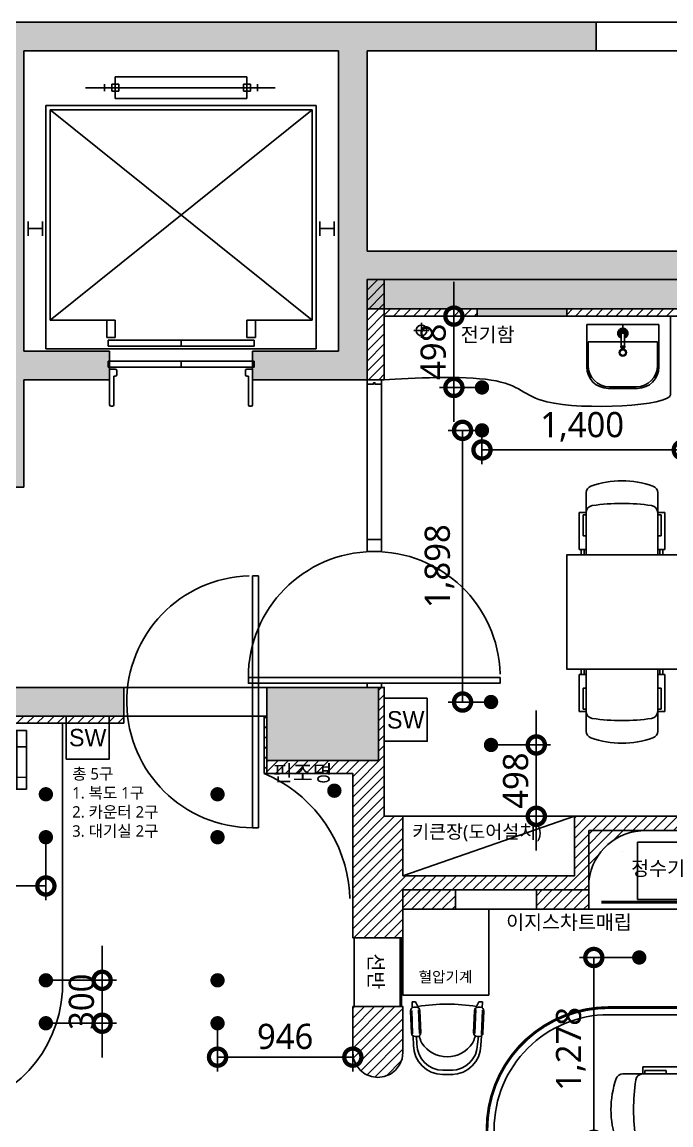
# Model space of a CAD drawing. Header units: metres. Extents: x 11578468 to 47831421, y -58341524 to -14256839.
# Drawn here: x 23754492 to 23759028, y -29037157 to -29029451 of the extents above; entities that cross this region are included whole.
import ezdxf
from ezdxf.enums import TextEntityAlignment as Align

# ---------------------------------------------------------------- set-up
doc = ezdxf.new("R2010")
doc.units = ezdxf.units.M
doc.header["$LTSCALE"] = 50
doc.header["$MEASUREMENT"] = 0
doc.linetypes.add('__DASH', pattern=[0.35, 0.25, -0.1])
doc.linetypes.add('DH-HID2', pattern=[1.2, 0.8, -0.4])
doc.layers.get('0').update_dxf_attribs({"linetype": 'CONTINUOUS'})
doc.layers.get('DEFPOINTS').update_dxf_attribs({"linetype": 'CONTINUOUS'})
doc.layers.add('002_전_다운라이트', color=40, linetype='CONTINUOUS', lineweight=9)
for name, color, linetype in [('03-TEXT', 3, 'CONTINUOUS'), ('AXIS', 3, 'CONTINUOUS'), ('CO-DOOR', 8, 'CONTINUOUS'), ('FU-FURM', 251, 'DH-HID2'), ('PUB_HATCH', 8, 'CONTINUOUS'), ('S-DIM', 7, 'CONTINUOUS'), ('wall', 3, 'CONTINUOUS'), ('신설_SW', 10, 'CONTINUOUS')]:
    doc.layers.add(name, color=color, linetype=linetype)
doc.styles.add('DAWIN', font='NanumSquareR.ttf')
doc.styles.add('맑은 고딕', font='malgun.ttf')
doc.styles.add('맑은고딕', font='malgun.ttf')
doc.styles.add('울릉도L', font='Expo M.ttf')
doc.dimstyles.new('80', dxfattribs={"dimscale": 80, "dimtxt": 2.2, "dimasz": 3, "dimexe": 1.25, "dimexo": 0.625, "dimtad": 1, "dimdec": 0, "dimzin": 0, "dimdsep": 46, "dimlunit": 6, "dimtxsty": 'DAWIN', "dimblk1": 'DOTSMALL', "dimblk2": 'DOTSMALL', "dimsah": 1, "dimcen": 0.001, "dimclrd": 1, "dimclre": 1, "dimclrt": 3, "dimadec": 0, "dimazin": 0, "dimtfac": 1, "dimtdec": 0, "dimtix": 1, "dimtmove": 2, "dimatfit": 3, "dimldrblk": 'DOTSMALL', "dimfxl": 1.25, "dimtolj": 1, "dimtzin": 0, "dimarcsym": 0})
pattern_1 = [(45, (35200, -25360), (-35.35533906, 35.35533906), [])]

# ---------------------------------------------------------------- blocks, each defined once
blk = doc.blocks.new('vmflsxs')
at = {"layer": 'FU-FURM', "color": 8, "ltscale": 30}
for p, q in [((11475954.3, -14272260), (11475954.4, -14271850)), ((11475954.4, -14271850), (11476309.7, -14271850.1)), ((11476241.3, -14272260.1), (11476241.4, -14271850.1)), ((11476309.6, -14272260.1), (11476309.7, -14271850.1)), ((11475954.4, -14271964.8), (11476309.7, -14271964.9)), ((11476027.7, -14271989.3), (11476027.6, -14272153.3)), ((11476027.7, -14271989.3), (11476191.7, -14271989.3)), ((11476191.7, -14271989.3), (11476191.6, -14272153.3)), ((11476027.6, -14272153.3), (11476191.6, -14272153.3)), ((11475954.3, -14272178), (11476309.7, -14272178.1)), ((11475954.3, -14272260), (11476309.6, -14272260.1))]:
    blk.add_line(p, q, dxfattribs=at)
blk.add_lwpolyline([(11475954.3, -14272178), (11475840.8, -14272178), (11475840.8, -14271931.1), (11475954.3, -14271931.1)], close=True, dxfattribs=at)
for points in [[(11476221.9, -14272050.5), (11476221.9, -14271990.4), (11476208.3, -14271990.4), (11476208.3, -14272050.5), (11476221.9, -14272050.5)], [(11476223.7, -14272152.5), (11476223.7, -14272092.3), (11476210, -14272092.3), (11476210, -14272152.5), (11476223.7, -14272152.5)]]:
    blk.add_lwpolyline(points, dxfattribs=at)
blk = doc.blocks.new('ㅇㅎㅀㄹ')
at = {"layer": 'PUB_HATCH'}
for p, q in [((11499521.2, -14252886.4), (11499521.2, -14252453.8)), ((11500021.2, -14252886.4), (11500021.2, -14252453.8)), ((11499521.2, -14252592), (11499471.2, -14252592)), ((11499471.2, -14252850.2), (11499471.2, -14252592)), ((11499521.2, -14252886.4), (11499521.2, -14252592)), ((11500021.2, -14252592), (11500071.2, -14252592)), ((11500021.2, -14252592), (11500071.2, -14252592)), ((11500071.2, -14252850.2), (11500071.2, -14252592)), ((11499521.2, -14252606.2), (11499496.7, -14252606.2)), ((11499496.7, -14252606.2), (11499496.7, -14252754.6)), ((11500021.2, -14252606.2), (11500043.3, -14252606.2)), ((11500021.2, -14252606.2), (11500043.3, -14252606.2)), ((11500043.3, -14252606.2), (11500043.3, -14252754.6)), ((11499496.7, -14252754.6), (11499521.2, -14252754.6)), ((11500043.3, -14252754.6), (11500021.2, -14252754.6)), ((11499471.2, -14252850.2), (11499521.2, -14252850.2)), ((11499486.2, -14252850.2), (11499486.2, -14252886.4)), ((11500056.2, -14252886.4), (11499486.2, -14252886.4)), ((11499506.2, -14252850.2), (11499506.2, -14252886.4)), ((11500071.2, -14252850.2), (11500021.2, -14252850.2)), ((11500036.2, -14252850.2), (11500036.2, -14252886.4)), ((11500056.2, -14252850.2), (11500056.2, -14252886.4))]:
    blk.add_line(p, q, dxfattribs=at)
for centre, radius, start, end in [((11499571.2, -14252453.8), 50, 109.47122, 180), ((11499771.2, -14253019.5), 650, 70.52878, 109.47122), ((11499971.2, -14252453.8), 50, 0, 70.52878), ((11499571.2, -14252592), 50, 98.29868, 180), ((11499771.2, -14253963.2), 1435.7, 81.70132, 98.29868), ((11499971.2, -14252592), 50, 0, 81.70132)]:
    blk.add_arc(centre, radius, start, end, dxfattribs=at)
blk = doc.blocks.new('슬하_전기')
at = {"layer": 'CO-DOOR'}
h = blk.add_hatch(color=256, dxfattribs=at)
h.dxf.hatch_style = 1
h.paths.add_polyline_path([(11573349.8, -14326146.7), (11557549.8, -14326146.7), (11557549.8, -14341751.7), (11557749.8, -14341751.7), (11557749.8, -14341136.7), (11557909.8, -14341136.7), (11557909.8, -14340351.7), (11557749.8, -14340351.7), (11557749.8, -14330996.7), (11560649.8, -14330996.7), (11560649.8, -14330796.7), (11557749.8, -14330796.7), (11557749.8, -14326346.7), (11560449.8, -14326346.7), (11560449.8, -14329796.7), (11560649.8, -14329796.7), (11560649.8, -14326346.7), (11565749.8, -14326346.7), (11565749.8, -14329396.7), (11565949.8, -14329396.7), (11565949.8, -14326346.7), (11569149.8, -14326346.7), (11569149.8, -14329396.7), (11569349.8, -14329396.7), (11569349.8, -14328646.7), (11569949.8, -14328646.7), (11569949.8, -14328557.2), (11569939.8, -14328557.2), (11569939.8, -14328517.2), (11569949.8, -14328446.7), (11569349.8, -14328446.7), (11569349.8, -14326346.7), (11571549.8, -14326346.7), (11571549.8, -14328446.7), (11570949.8, -14328446.7), (11570949.8, -14328517.2), (11570959.8, -14328517.2), (11570959.8, -14328571.7), (11570949.8, -14328571.7), (11570949.8, -14328646.7), (11571749.8, -14328646.7), (11571749.8, -14328151.7), (11574897.8, -14328151.7), (11574897.8, -14327746.7), (11571749.8, -14327746.7), (11571749.8, -14326346.7), (11573349.8, -14326346.7)])
h.paths.add_polyline_path([(11565549.8, -14330996.7), (11570049.8, -14330996.7), (11570049.8, -14330796.7), (11564799.8, -14330796.7), (11564799.8, -14330821.7), (11564799.8, -14330971.7), (11564799.8, -14330996.7), (11564799.8, -14331246.7), (11565549.8, -14331246.7)], flags=17)
h.paths.add_polyline_path([(11571829.8, -14330796.7), (11571549.8, -14330796.7), (11571049.8, -14330796.7), (11571049.8, -14330996.7), (11571049.8, -14331306.7), (11571829.8, -14331306.7)], flags=17)
h.paths.add_polyline_path([(11578227.8, -14326146.7), (11577349.8, -14326146.7), (11577349.8, -14326346.7), (11577349.8, -14326946.7), (11578027.8, -14326946.7), (11578027.8, -14327746.7), (11577547.8, -14327746.7), (11577547.8, -14328046.7), (11578027.8, -14328046.7), (11578027.8, -14328046.7), (11578227.8, -14328046.7)])
h.paths.add_polyline_path([(11578227.8, -14328896.7), (11578077.8, -14328896.7), (11578027.8, -14328896.7), (11578027.8, -14329646.7), (11578227.8, -14329646.7)])
h.paths.add_polyline_path([(11578227.8, -14330196.7), (11578077.8, -14330196.7), (11578027.8, -14330196.7), (11578027.8, -14330355.7), (11577465.8, -14330355.7), (11577465.8, -14331196.7), (11578027.8, -14331196.7), (11578027.8, -14331296.7), (11578227.8, -14331296.7)])
h.paths.add_polyline_path([(11578227.8, -14332526.7), (11578077.8, -14332526.7), (11578027.8, -14332526.7), (11578027.8, -14333091.7), (11578227.8, -14333091.7)])
h.paths.add_polyline_path([(11577949.8, -14337701.7), (11577349.8, -14337701.7), (11577349.8, -14338401.7), (11577949.8, -14338401.7)])
h.paths.add_polyline_path([(11572906.8, -14340321.7), (11572426.8, -14340321.7), (11572426.8, -14341101.7), (11572906.8, -14341101.7)], flags=17)
h.paths.add_polyline_path([(11565399.8, -14340036.7), (11564914.8, -14340036.7), (11564914.8, -14340811.7), (11565399.8, -14340811.7)], flags=17)
h = blk.add_hatch(dxfattribs=at)
h.set_pattern_fill('_USER', color=256, scale=50, angle=45, pattern_type=0)
h.set_pattern_definition(pattern_1)
h.paths.add_polyline_path([(11572519.8, -14328151.7), (11571869.8, -14328151.7), (11571869.8, -14328201.7), (11572519.8, -14328201.7)])
h.paths.add_polyline_path([(11574897.8, -14328151.7), (11573144.8, -14328151.7), (11573144.8, -14328201.7), (11574917.8, -14328201.7), (11574917.8, -14328196.7), (11574897.8, -14328196.7)])
edge = h.paths.add_edge_path()
edge.add_ellipse((11574921.8, -14328068.1), major_axis=(0, 50), ratio=0.5, start_angle=9.2069, end_angle=73.7398)
edge.add_line((11574897.8, -14328054.1), (11574897.8, -14328196.7))
edge.add_line((11574897.8, -14328196.7), (11574917.8, -14328196.7))
edge.add_line((11574917.8, -14328196.7), (11574917.8, -14328018.7))
edge = h.paths.add_edge_path()
edge.add_line((11574917.8, -14327946.7), (11574897.8, -14327946.7))
edge.add_line((11574897.8, -14327946.7), (11574897.8, -14328054.1))
edge.add_ellipse((11574921.8, -14328068.1), major_axis=(0, 50), ratio=0.5, start_angle=9.2069, end_angle=73.7398, ccw=False)
edge.add_line((11574917.8, -14328018.7), (11574917.8, -14327946.7))
h.paths.add_polyline_path([(11574917.8, -14327886.7), (11574897.8, -14327886.7), (11574897.8, -14327946.7), (11574917.8, -14327946.7)])
h = blk.add_hatch(dxfattribs=at)
h.set_pattern_fill('_USER', color=256, scale=50, angle=45, pattern_type=0)
h.set_pattern_definition([(45, (40153.784, -79862.207), (-35.35533906, 35.35533906), [])])
h.paths.add_polyline_path([(11571749.8, -14327946.7), (11571869.8, -14327946.7), (11571869.8, -14328646.7), (11571749.8, -14328646.7)])
h = blk.add_hatch(color=256, dxfattribs=at)
h.dxf.hatch_style = 1
h.paths.add_polyline_path([(11572519.8, -14328201.7), (11573144.8, -14328201.7), (11573144.8, -14328151.7), (11572519.8, -14328151.7)])
h = blk.add_hatch(dxfattribs=at)
h.set_pattern_fill('_USER', color=256, scale=50, angle=45, pattern_type=0)
h.set_pattern_definition([(45, (54848.515, -59064.2), (-35.35533906, 35.35533906), [])])
edge = h.paths.add_edge_path()
edge.add_line((11571649.8, -14332546.7), (11571999.8, -14332546.7))
edge.add_line((11571999.8, -14332546.7), (11571999.8, -14332211.7))
edge.add_line((11571999.8, -14332211.7), (11573299.8, -14332211.7))
edge.add_line((11573299.8, -14332211.7), (11573299.8, -14332146.7))
edge.add_arc((11573692.9, -14332192.3), 395.7, 88.99838, 173.37348, ccw=False)
edge.add_line((11573699.8, -14331796.7), (11576165.8, -14331796.7))
edge.add_arc((11576165.8, -14332146.7), 350, 0, 90, ccw=False)
edge.add_line((11576515.8, -14332146.7), (11576515.8, -14332346.7))
edge.add_line((11576515.8, -14332346.7), (11577727.8, -14332346.7))
edge.add_line((11577727.8, -14332346.7), (11577727.8, -14332146.7))
edge.add_line((11577727.8, -14332146.7), (11578027.8, -14332146.7))
edge.add_line((11578027.8, -14332146.7), (11578027.8, -14331196.7))
edge.add_line((11578027.8, -14331196.7), (11577465.8, -14331196.7))
edge.add_line((11577465.8, -14331196.7), (11577465.8, -14330355.7))
edge.add_line((11577465.8, -14330355.7), (11578027.8, -14330355.7))
edge.add_line((11578027.8, -14330355.7), (11578027.8, -14328896.7))
edge.add_line((11578027.8, -14328896.7), (11577415.8, -14328896.7))
edge.add_line((11577415.8, -14328896.7), (11577415.8, -14332246.7))
edge.add_line((11577415.8, -14332246.7), (11576615.8, -14332246.7))
edge.add_line((11576615.8, -14332246.7), (11576615.8, -14331696.7))
edge.add_line((11576615.8, -14331696.7), (11573199.8, -14331696.7))
edge.add_line((11573199.8, -14331696.7), (11573199.8, -14332111.7))
edge.add_line((11573199.8, -14332111.7), (11571999.8, -14332111.7))
edge.add_line((11571999.8, -14332111.7), (11571999.8, -14331696.7))
edge.add_line((11571999.8, -14331696.7), (11571869.8, -14331696.7))
edge.add_line((11571869.8, -14331696.7), (11571869.8, -14330796.7))
edge.add_line((11571869.8, -14330796.7), (11571829.8, -14330796.7))
edge.add_line((11571829.8, -14330796.7), (11571829.8, -14331306.7))
edge.add_line((11571829.8, -14331306.7), (11571049.8, -14331306.7))
edge.add_line((11571049.8, -14331306.7), (11571049.8, -14331396.7))
edge.add_line((11571049.8, -14331396.7), (11571649.8, -14331396.7))
edge.add_line((11571649.8, -14331396.7), (11571649.8, -14332546.7))
h = blk.add_hatch(dxfattribs=at)
h.set_pattern_fill('_USER', color=256, scale=50, angle=45, pattern_type=0)
h.set_pattern_definition(pattern_1)
h.paths.add_polyline_path([(11568199.8, -14330996.7), (11565549.8, -14330996.7), (11565549.8, -14331246.7), (11564903.8, -14331246.7), (11564903.8, -14333706.7), (11566716.8, -14333706.7), (11566716.8, -14333601.7), (11565008.8, -14333601.7), (11565008.8, -14331266.7), (11565569.8, -14331266.7), (11565569.8, -14331046.7), (11567716.8, -14331046.7), (11567716.8, -14331376.7), (11567732.3, -14331376.7, -1), (11567807.3, -14331376.7), (11567821.8, -14331376.7), (11567821.8, -14331046.7), (11568199.8, -14331046.7)])
h.paths.add_polyline_path([(11570049.8, -14330996.7), (11568824.8, -14330996.7), (11568824.8, -14331046.7), (11570049.8, -14331046.7)])
h.paths.add_polyline_path([(11571049.8, -14330996.7), (11571029.8, -14330996.7), (11571029.8, -14331396.7), (11571049.8, -14331396.7), (11571049.8, -14331306.7)])
h = blk.add_hatch(dxfattribs=at)
h.set_pattern_fill('_USER', color=256, scale=50, angle=45, pattern_type=0)
h.set_pattern_definition([(45, (74848.515, -59064.2), (-35.35533906, 35.35533906), [])])
h.paths.add_polyline_path([(11571649.8, -14333026.7), (11571999.8, -14333026.7), (11571999.8, -14333346.7), (11571993.9, -14333391.9), (11571976.4, -14333434.2), (11571948.6, -14333470.4), (11571912.3, -14333498.2), (11571870.1, -14333515.7), (11571824.8, -14333521.7), (11571779.6, -14333515.7), (11571737.3, -14333498.2), (11571701.1, -14333470.4), (11571673.3, -14333434.2), (11571655.8, -14333391.9), (11571649.8, -14333346.7)])
for p, q in [((11557549.8, -14326146.7), (11573349.8, -14326146.7)), ((11573349.8, -14326346.7), (11573349.8, -14326146.7)), ((11569349.8, -14326346.7), (11571549.8, -14326346.7)), ((11569349.8, -14328446.7), (11569349.8, -14326346.7)), ((11571549.8, -14328446.7), (11571549.8, -14326346.7)), ((11571749.8, -14326346.7), (11573349.8, -14326346.7)), ((11571749.8, -14327746.7), (11571749.8, -14326346.7)), ((11570909.8, -14326530.5), (11569989.8, -14326530.5)), ((11569989.8, -14326680.5), (11569989.8, -14326530.5)), ((11570909.8, -14326680.5), (11570909.8, -14326530.5)), ((11571107.8, -14326605.5), (11569781.6, -14326605.5)), ((11569914.8, -14326630.5), (11569914.8, -14326580.5)), ((11570014.8, -14326580.5), (11569964.8, -14326580.5)), ((11569964.8, -14326630.5), (11569964.8, -14326580.5)), ((11570014.8, -14326630.5), (11569964.8, -14326630.5)), ((11570014.8, -14326630.5), (11570014.8, -14326580.5)), ((11570934.8, -14326580.5), (11570884.8, -14326580.5)), ((11570884.8, -14326630.5), (11570884.8, -14326580.5)), ((11570934.8, -14326630.5), (11570884.8, -14326630.5)), ((11570934.8, -14326630.5), (11570934.8, -14326580.5)), ((11570984.8, -14326630.5), (11570984.8, -14326580.5)), ((11569504.8, -14328430.5), (11569504.8, -14326730.5)), ((11571394.8, -14326730.5), (11569504.8, -14326730.5)), ((11570909.8, -14326680.5), (11569989.8, -14326680.5)), ((11571394.8, -14328430.5), (11571394.8, -14326730.5)), ((11569534.8, -14328230.5), (11571364.8, -14326760.5)), ((11571364.8, -14328230.5), (11569534.8, -14326760.5)), ((11569534.8, -14328230.5), (11569534.8, -14326760.5)), ((11571364.8, -14326760.5), (11569534.8, -14326760.5)), ((11571364.8, -14328230.5), (11571364.8, -14326760.5)), ((11569379.8, -14327639.5), (11569379.8, -14327539.5)), ((11569479.8, -14327639.5), (11569479.8, -14327539.5)), ((11571419.8, -14327639.5), (11571419.8, -14327539.5)), ((11571519.8, -14327639.5), (11571519.8, -14327539.5)), ((11569479.8, -14327589.5), (11569379.8, -14327589.5)), ((11571419.8, -14327589.5), (11571519.8, -14327589.5)), ((11571749.8, -14327746.7), (11574897.8, -14327746.7)), ((11571749.8, -14328646.7), (11571749.8, -14328151.7)), ((11571749.8, -14328151.7), (11574897.8, -14328151.7)), ((11569989.8, -14328230.5), (11569534.8, -14328230.5)), ((11569929.8, -14328350.5), (11569929.8, -14328230.5)), ((11569989.8, -14328350.5), (11569989.8, -14328230.5)), ((11571364.8, -14328230.5), (11570909.8, -14328230.5)), ((11570909.8, -14328350.5), (11570909.8, -14328230.5)), ((11570969.8, -14328350.5), (11570969.8, -14328230.5)), ((11571869.8, -14328201.7), (11574917.8, -14328201.7)), ((11572129.8, -14328354.2), (11572129.8, -14328249.2)), ((11573284.7, -14328556.2), (11573284.7, -14328261.2)), ((11573284.7, -14328261.2), (11573789.7, -14328261.2)), ((11573537.2, -14328261.2), (11573537.2, -14328326.2)), ((11573789.7, -14328261.2), (11573789.7, -14328556.2)), ((11569989.8, -14328350.5), (11569929.8, -14328350.5)), ((11570969.8, -14328350.5), (11570909.8, -14328350.5)), ((11572182.3, -14328301.7), (11572077.3, -14328301.7)), ((11573524.7, -14328321.2), (11573524.7, -14328411.7)), ((11573549.7, -14328321.2), (11573549.7, -14328411.7)), ((11570959.8, -14328370.5), (11569939.8, -14328370.5)), ((11569939.8, -14328410.5), (11569939.8, -14328370.5)), ((11570959.8, -14328410.5), (11569939.8, -14328410.5)), ((11570449.8, -14328410.5), (11570449.8, -14328370.5)), ((11570959.8, -14328410.5), (11570959.8, -14328370.5)), ((11573294.7, -14328546.2), (11573294.7, -14328381.2)), ((11573294.7, -14328381.2), (11573779.7, -14328381.2)), ((11573522.7, -14328416.7), (11573522.7, -14328421.7)), ((11573551.7, -14328416.7), (11573522.7, -14328416.7)), ((11573551.7, -14328421.7), (11573522.7, -14328421.7)), ((11573523.7, -14328411.7), (11573523.7, -14328416.7)), ((11573550.7, -14328411.7), (11573523.7, -14328411.7)), ((11573550.7, -14328411.7), (11573550.7, -14328416.7)), ((11573551.7, -14328416.7), (11573551.7, -14328421.7)), ((11573779.7, -14328381.2), (11573779.7, -14328546.2)), ((11569349.8, -14328446.7), (11569949.8, -14328446.7)), ((11571394.8, -14328430.5), (11569504.8, -14328430.5)), ((11569949.8, -14328646.7), (11569949.8, -14328446.7)), ((11570949.8, -14328446.7), (11571549.8, -14328446.7)), ((11570949.8, -14328646.7), (11570949.8, -14328446.7)), ((11570959.8, -14328517.2), (11569939.8, -14328517.2)), ((11569939.8, -14328557.2), (11569939.8, -14328517.2)), ((11570959.8, -14328557.2), (11569939.8, -14328557.2)), ((11569989.8, -14328571.7), (11569949.8, -14328571.7)), ((11569949.8, -14328821.7), (11569949.8, -14328571.7)), ((11569999.8, -14328611.7), (11569999.8, -14328581.7)), ((11570449.8, -14328557.2), (11570449.8, -14328517.2)), ((11570899.8, -14328611.7), (11570899.8, -14328581.7)), ((11570949.8, -14328571.7), (11570909.8, -14328571.7)), ((11570949.8, -14328821.7), (11570949.8, -14328571.7)), ((11570959.8, -14328557.2), (11570959.8, -14328517.2)), ((11569349.8, -14329396.7), (11569349.8, -14328646.7)), ((11569349.8, -14328646.7), (11569949.8, -14328646.7)), ((11569989.8, -14328621.7), (11569979.8, -14328621.7)), ((11569979.8, -14328821.7), (11569979.8, -14328621.7)), ((11570919.8, -14328621.7), (11570909.8, -14328621.7)), ((11570919.8, -14328821.7), (11570919.8, -14328621.7)), ((11570949.8, -14328646.7), (11571749.8, -14328646.7)), ((11571749.8, -14329761.7), (11571749.8, -14328676.7)), ((11571849.8, -14328676.7), (11571849.8, -14329761.7)), ((11573639.7, -14328706.2), (11573434.7, -14328706.2)), ((11573629.7, -14328696.2), (11573444.7, -14328696.2)), ((11569969.8, -14328831.7), (11569959.8, -14328831.7)), ((11570939.8, -14328831.7), (11570929.8, -14328831.7)), ((11569149.8, -14329396.7), (11569349.8, -14329396.7)), ((11573281.2, -14329869.2), (11573281.2, -14329436.5)), ((11573781.2, -14329869.2), (11573781.2, -14329436.5)), ((11573231.2, -14329833), (11573231.2, -14329574.8)), ((11573281.2, -14329574.8), (11573231.2, -14329574.8)), ((11573281.2, -14329574.8), (11573231.2, -14329574.8)), ((11573781.2, -14329869.2), (11573781.2, -14329574.8)), ((11573781.2, -14329574.8), (11573831.2, -14329574.8)), ((11573831.2, -14329833), (11573831.2, -14329574.8)), ((11573281.2, -14329589), (11573259, -14329589)), ((11573259, -14329589), (11573259, -14329737.4)), ((11573281.2, -14329589), (11573259, -14329589)), ((11573781.2, -14329589), (11573805.6, -14329589)), ((11573805.6, -14329589), (11573805.6, -14329737.4)), ((11573259, -14329737.4), (11573281.2, -14329737.4)), ((11573805.6, -14329737.4), (11573781.2, -14329737.4)), ((11571849.8, -14329761.7), (11571749.8, -14329761.7)), ((11573231.2, -14329833), (11573281.2, -14329833)), ((11573246.2, -14329833), (11573246.2, -14329869.2)), ((11573266.2, -14329833), (11573266.2, -14329869.2)), ((11573831.2, -14329833), (11573781.2, -14329833)), ((11573796.2, -14329833), (11573796.2, -14329869.2)), ((11573816.2, -14329833), (11573816.2, -14329869.2)), ((11573231.2, -14330705.3), (11573231.2, -14330963.5)), ((11573231.2, -14330705.3), (11573281.2, -14330705.3)), ((11573246.2, -14330705.3), (11573246.2, -14330669.2)), ((11573266.2, -14330705.3), (11573266.2, -14330669.2)), ((11573281.2, -14330669.2), (11573281.2, -14331101.8)), ((11573781.2, -14330669.2), (11573781.2, -14330963.5)), ((11573781.2, -14330669.2), (11573781.2, -14331101.8)), ((11573831.2, -14330705.3), (11573781.2, -14330705.3)), ((11573796.2, -14330705.3), (11573796.2, -14330669.2)), ((11573816.2, -14330705.3), (11573816.2, -14330669.2)), ((11573831.2, -14330705.3), (11573831.2, -14330963.5)), ((11564799.8, -14330796.7), (11570049.8, -14330796.7)), ((11570049.8, -14330796.7), (11570049.8, -14330996.7)), ((11571049.8, -14330796.7), (11571829.8, -14330796.7)), ((11571829.8, -14331306.7), (11571829.8, -14330796.7)), ((11573259, -14330800.9), (11573281.2, -14330800.9)), ((11573259, -14330949.3), (11573259, -14330800.9)), ((11573805.6, -14330800.9), (11573781.2, -14330800.9)), ((11573805.6, -14330949.3), (11573805.6, -14330800.9)), ((11573281.2, -14330963.5), (11573231.2, -14330963.5)), ((11573281.2, -14330963.5), (11573231.2, -14330963.5)), ((11573281.2, -14330949.3), (11573259, -14330949.3)), ((11573281.2, -14330949.3), (11573259, -14330949.3)), ((11573781.2, -14330949.3), (11573805.6, -14330949.3)), ((11573781.2, -14330963.5), (11573831.2, -14330963.5)), ((11565549.8, -14330996.7), (11570049.8, -14330996.7)), ((11567821.8, -14331046.7), (11570049.8, -14331046.7)), ((11569621.8, -14331046.5), (11568821.8, -14331046.5)), ((11569621.8, -14332839.5), (11569621.8, -14331046.5)), ((11570049.8, -14330996.2), (11570049.8, -14331046.7)), ((11571029.8, -14330996.7), (11571029.8, -14331396.7)), ((11571029.8, -14331396.7), (11571049.8, -14331396.7)), ((11571029.8, -14331396.7), (11571087, -14331423.1)), ((11571087, -14331423.1), (11571142.3, -14331453)), ((11571142.3, -14331453), (11571195.5, -14331486.5)), ((11571195.5, -14331486.5), (11571246.6, -14331523.3)), ((11571246.6, -14331523.3), (11571295.2, -14331563.3)), ((11571295.2, -14331563.3), (11571341.1, -14331606.2)), ((11571341.1, -14331606.2), (11571384.2, -14331652.1)), ((11571384.2, -14331652.1), (11571424.3, -14331700.5)), ((11571424.3, -14331700.5), (11571461.2, -14331751.5)), ((11573199.8, -14331696.7), (11571999.8, -14331696.7)), ((11571999.8, -14331696.7), (11571999.8, -14332111.7)), ((11571999.8, -14332111.7), (11573199.8, -14331696.7)), ((11573199.8, -14332111.7), (11573199.8, -14331696.7)), ((11571461.2, -14331751.5), (11571494.8, -14331804.7)), ((11571494.8, -14331804.7), (11571524.9, -14331859.9)), ((11571524.9, -14331859.9), (11571551.5, -14331916.9)), ((11573939.8, -14331877.4), (11573639.8, -14331877.4)), ((11573639.8, -14331877.4), (11573639.8, -14332277.4)), ((11571551.5, -14331916.9), (11571574.3, -14331975.5)), ((11571574.3, -14331975.5), (11571593.4, -14332035.5)), ((11571593.4, -14332035.5), (11571608.6, -14332096.5)), ((11571608.6, -14332096.5), (11571619.9, -14332158.4)), ((11571999.8, -14332111.7), (11573199.8, -14332111.7)), ((11571619.9, -14332158.4), (11571627.2, -14332220.9)), ((11573299.8, -14332146.7), (11573299.8, -14332346.7)), ((11571627.2, -14332220.9), (11571629.8, -14332270.5)), ((11571999.8, -14332266.3), (11572054.5, -14332211.7)), ((11571999.8, -14332337), (11572125.2, -14332211.7)), ((11572060.9, -14332346.7), (11572195.9, -14332211.7)), ((11572131.6, -14332346.7), (11572266.6, -14332211.7)), ((11572202.3, -14332346.7), (11572337.3, -14332211.7)), ((11572273, -14332346.7), (11572366.8, -14332252.8)), ((11572366.8, -14332211.7), (11572366.8, -14332346.7)), ((11572366.8, -14332346.7), (11572366.8, -14332211.7)), ((11572366.8, -14332211.7), (11572932.8, -14332211.7)), ((11572932.8, -14332252.5), (11572973.7, -14332211.7)), ((11572932.8, -14332323.2), (11573044.4, -14332211.7)), ((11572932.8, -14332211.7), (11572932.8, -14332346.7)), ((11572932.8, -14332211.7), (11572932.8, -14332346.7)), ((11572980.1, -14332346.7), (11573115.1, -14332211.7)), ((11573050.8, -14332346.7), (11573185.8, -14332211.7)), ((11573121.5, -14332346.7), (11573256.5, -14332211.7)), ((11573192.3, -14332346.7), (11573299.8, -14332239.1)), ((11573299.8, -14332211.7), (11573299.8, -14332346.7)), ((11573639.8, -14332277.4), (11573939.8, -14332277.4)), ((11572599.8, -14332346.7), (11571999.8, -14332346.7)), ((11571999.8, -14332346.7), (11571999.8, -14332946.7)), ((11572366.8, -14332346.7), (11571999.8, -14332346.7)), ((11572343.7, -14332346.7), (11572366.8, -14332323.5)), ((11572932.8, -14332346.7), (11572366.8, -14332346.7)), ((11572599.8, -14332946.7), (11572599.8, -14332346.7)), ((11573299.8, -14332346.7), (11572932.8, -14332346.7)), ((11573263, -14332346.7), (11573299.8, -14332309.8)), ((11573299.8, -14332346.7), (11576515.8, -14332346.7)), ((11571979.8, -14332546.7), (11571659.8, -14332546.7)), ((11571659.8, -14332546.7), (11571659.8, -14333026.7)), ((11571979.8, -14333026.7), (11571979.8, -14332546.7)), ((11571979.8, -14333026.7), (11571979.8, -14332546.7)), ((11571979.8, -14332546.7), (11571989.8, -14332546.7)), ((11571989.8, -14332546.7), (11571989.8, -14333026.7)), ((11571999.8, -14332946.7), (11572599.8, -14332946.7)), ((11571659.8, -14333026.7), (11571979.8, -14333026.7)), ((11571989.8, -14333026.7), (11571979.8, -14333026.7)), ((11572065.2, -14333034.9), (11572063.9, -14332992.7)), ((11572063.9, -14332992.7), (11572088.4, -14332992.7)), ((11572077.6, -14333031.1), (11572093.9, -14333030.5)), ((11572104.8, -14333025.4), (11572088.4, -14332992.7)), ((11572106.1, -14333033.3), (11572105.9, -14333025.4)), ((11572115.3, -14333214.8), (11572110.2, -14333050.2)), ((11572503.6, -14333215.1), (11572509.7, -14333046.4)), ((11572514.4, -14333025.4), (11572513.9, -14333032.9)), ((11572514.4, -14333025.4), (11572530.8, -14332992.7)), ((11572541.6, -14333031.1), (11572525.3, -14333030.5)), ((11572530.8, -14332992.7), (11572555.3, -14332992.7)), ((11572550, -14333220.6), (11572556.5, -14333050.9)), ((11572553.4, -14333034.6), (11572555.3, -14332992.7)), ((11572059.3, -14333212.1), (11572053.9, -14333056.5)), ((11572067.4, -14333215.8), (11572061.7, -14333054)), ((11572119.4, -14333054.2), (11572124.8, -14333209.8)), ((11572499.9, -14333054.2), (11572494.4, -14333209.8)), ((11572559.9, -14333212.1), (11572565.3, -14333056.5)), ((11572073.4, -14333298.3), (11572072.9, -14333233.2)), ((11572101.1, -14333235.2), (11572084.7, -14333235.8)), ((11572097.1, -14333289.9), (11572095.4, -14333235.4)), ((11572114.3, -14333233.3), (11572113.7, -14333230.2)), ((11572115, -14333236.6), (11572114.3, -14333233.3)), ((11572115.9, -14333240.1), (11572115, -14333236.6)), ((11572117.1, -14333244), (11572115.9, -14333240.1)), ((11572118.5, -14333248.2), (11572117.1, -14333244)), ((11572120.2, -14333252.9), (11572118.5, -14333248.2)), ((11572122, -14333257.9), (11572120.2, -14333252.9)), ((11572124, -14333263), (11572122, -14333257.9)), ((11572126.1, -14333268.1), (11572124, -14333263)), ((11572128.2, -14333273), (11572126.1, -14333268.1)), ((11572130.4, -14333277.6), (11572128.2, -14333273)), ((11572132.5, -14333281.7), (11572130.4, -14333277.6)), ((11572486.8, -14333281.7), (11572488.9, -14333277.6)), ((11572488.9, -14333277.6), (11572491, -14333273)), ((11572491, -14333273), (11572493.1, -14333268.1)), ((11572493.1, -14333268.1), (11572495.2, -14333263)), ((11572495.2, -14333263), (11572497.2, -14333257.9)), ((11572497.2, -14333257.9), (11572499.1, -14333252.9)), ((11572499.1, -14333252.9), (11572500.7, -14333248.2)), ((11572500.7, -14333248.2), (11572502.1, -14333244)), ((11572502.1, -14333244), (11572503.3, -14333240.1)), ((11572503.3, -14333240.1), (11572504.2, -14333236.6)), ((11572504.2, -14333236.6), (11572505.4, -14333231.3)), ((11572518.1, -14333235.2), (11572534.5, -14333235.8)), ((11572522.3, -14333289.9), (11572527.3, -14333235.5)), ((11572545.8, -14333298.3), (11572549.1, -14333231.5)), ((11572352.1, -14333500.5), (11572276.6, -14333500.5)), ((11572347.9, -14333471.8), (11572280, -14333471.8))]:
    blk.add_line(p, q, dxfattribs=at)
for points in [[(11573349.8, -14326346.7), (11577349.8, -14326346.7), (11577349.8, -14326146.7), (11573349.8, -14326146.7)], [(11572519.8, -14328201.7), (11573144.8, -14328201.7), (11573144.8, -14328151.7), (11572519.8, -14328151.7)], [(11571849.8, -14328676.7), (11571849.8, -14328646.7), (11571749.8, -14328646.7), (11571749.8, -14328676.7), (11571794.8, -14328676.7), (11571794.8, -14328666.7), (11571804.8, -14328666.7), (11571804.8, -14328676.7), (11571849.8, -14328676.7)], [(11571749.8, -14329761.7), (11571849.8, -14329761.7), (11571850, -14329846.7), (11571750, -14329846.7)], [(11576521.4, -14329869.2), (11573146.4, -14329869.2), (11573146.4, -14330669.2), (11576521.4, -14330669.2)], [(11570949.8, -14330016.7), (11570949.8, -14331776.7), (11570989.8, -14331776.7), (11570989.8, -14330016.7)], [(11570949.8, -14330016.7), (11570949.8, -14331776.7), (11570989.8, -14331776.7), (11570989.8, -14330016.7)], [(11572679.8, -14330726.7), (11570919.8, -14330726.7), (11570919.8, -14330766.7), (11572679.8, -14330766.7)], [(11572679.8, -14330726.7), (11570919.8, -14330726.7), (11570919.8, -14330766.7), (11572679.8, -14330766.7)], [(11570049.8, -14330996.7), (11571049.8, -14330996.7), (11571049.8, -14330796.7), (11570049.8, -14330796.7)], [(11571849.8, -14330796.7), (11571849.8, -14330766.7), (11571749.8, -14330766.7), (11571749.8, -14330796.7)]]:
    blk.add_lwpolyline(points, close=True, dxfattribs=at)
for points in [[(11571749.8, -14327946.7), (11571749.8, -14328196.7)], [(11574897.8, -14328196.7), (11577547.8, -14328196.7), (11577547.8, -14327946.7), (11571749.8, -14327946.7)], [(11571749.8, -14327946.7), (11571869.8, -14327946.7), (11571869.8, -14328646.7), (11571749.8, -14328646.7), (11571749.8, -14327946.7)], [(11571749.8, -14328151.7), (11574897.8, -14328151.7), (11574897.8, -14327946.7)], [(11576615.8, -14331696.7), (11573199.8, -14331696.7), (11573199.8, -14332111.7), (11571999.8, -14332111.7), (11571999.8, -14331696.7), (11571869.8, -14331696.7), (11571869.8, -14330796.7), (11571829.8, -14330796.7), (11571829.8, -14331306.7), (11571049.8, -14331306.7), (11571049.8, -14331396.7), (11571649.8, -14331396.7), (11571649.8, -14332546.7)], [(11571829.8, -14331306.7), (11571049.8, -14331306.7), (11571049.8, -14330796.7)], [(11573199.8, -14331696.7), (11573199.8, -14332111.7), (11571999.8, -14332111.7), (11571999.8, -14331696.7)], [(11573699.8, -14331796.7), (11573299.8, -14331796.7), (11573299.8, -14332146.7)], [(11571649.8, -14333026.7), (11571999.8, -14333026.7), (11571999.8, -14333346.7), (11571993.9, -14333391.9), (11571976.4, -14333434.2), (11571948.6, -14333470.4), (11571912.3, -14333498.2), (11571870.1, -14333515.7), (11571824.8, -14333521.7), (11571779.6, -14333515.7), (11571737.3, -14333498.2), (11571701.1, -14333470.4), (11571673.3, -14333434.2), (11571655.8, -14333391.9), (11571649.8, -14333346.7), (11571649.8, -14333026.7)]]:
    blk.add_lwpolyline(points, dxfattribs=at)
blk.add_lwpolyline([(11571649.8, -14332546.7), (11571999.8, -14332546.7), (11571999.8, -14332211.7), (11573299.8, -14332211.7), (11573299.8, -14332146.7, -0.385743), (11573699.8, -14331796.7), (11576165.8, -14331796.7, -0.414214)], format="xyb", dxfattribs=at)
for centre, radius in [((11572129.8, -14328301.7), 37.5), ((11573537.2, -14328456.2), 25), ((11573537.2, -14328456.2), 20)]:
    blk.add_circle(centre, radius, dxfattribs=at)
for centre, radius, start, end in [((11573537.2, -14328321.2), 35, 290.92486, 249.07519), ((11573537.2, -14328321.2), 30, 294.62434, 245.37571), ((11573537.2, -14328321.2), 25, 300.00002, 240.00002), ((11573537.2, -14328321.2), 18, 313.98299, 226.01706), ((11573537.2, -14328321.2), 12.5, 0.00002, 180.00002), ((11569989.8, -14328581.7), 10, 0, 90), ((11570909.8, -14328581.7), 10, 90, 180), ((11573434.7, -14328556.2), 150, 180, 270), ((11573444.7, -14328546.2), 150, 180, 270), ((11573629.7, -14328546.2), 150, 270, 0), ((11573639.7, -14328556.2), 150, 270, 0), ((11569989.8, -14328611.7), 10, 270, 0), ((11570909.8, -14328611.7), 10, 180, 270), ((11569959.8, -14328821.7), 10, 180, 270), ((11569969.8, -14328821.7), 10, 270, 0), ((11570929.8, -14328821.7), 10, 180, 270), ((11570939.8, -14328821.7), 10, 270, 0), ((11573531.2, -14330002.2), 650, 70.52878, 109.47122), ((11573331.2, -14329436.5), 50, 109.47122, 180), ((11573731.2, -14329436.5), 50, 0, 70.52878), ((11573331.2, -14329574.8), 50, 98.29868, 180), ((11573531.2, -14330946), 1435.7, 81.70132, 98.29868), ((11573731.2, -14329574.8), 50, 0, 81.70132), ((11571800, -14330726.8), 880.2, 1.57331, 179.9892), ((11571800, -14330726.8), 880.2, 1.57331, 179.9892), ((11570950, -14330896.5), 880.2, 91.57331, 269.9892), ((11570950, -14330896.5), 880.2, 91.57331, 269.9892), ((11573331.2, -14330963.5), 50, 180, 261.70132), ((11573731.2, -14330963.5), 50, 278.29868, 0), ((11573531.2, -14329592.3), 1435.7, 261.70132, 278.29868), ((11573331.2, -14331101.8), 50, 180, 250.52878), ((11573731.2, -14331101.8), 50, 289.47122, 0), ((11573531.2, -14330536.1), 650, 250.52878, 289.47122), ((11568727.1, -14332865.8), 895.1, 282.56398, 1.68605), ((11572078.4, -14333055.7), 24.6, 91.99974, 181.99987), ((11572094.8, -14333055.1), 24.6, 2.00004, 91.99992), ((11572309.6, -14334297.1), 1288, 80.85216, 99.14785), ((11572524.4, -14333055.1), 24.6, 87.99988, 178.00013), ((11572540.8, -14333055.7), 24.6, 357.99988, 88.00013), ((11572083.9, -14333211.2), 24.6, 181.99973, 271.99976), ((11572100.2, -14333210.6), 24.6, 271.99993, 2.00024), ((11572309.6, -14333166.1), 211.5, 201.59889, 201.72172), ((11572309.6, -14333166.1), 211.5, 213.12385, 326.87618), ((11572519, -14333210.6), 24.6, 177.99971, 268.00001), ((11572309.6, -14333166.1), 211.5, 338.2783, 338.40111), ((11572535.3, -14333211.2), 24.6, 268.00027, 357.99977), ((11572280.1, -14333293.7), 206.8, 181.28567, 269.16188), ((11572283.2, -14333285.7), 186.1, 181.28558, 269.16193), ((11572336.3, -14333285.7), 186.1, 270.83811, 358.71444), ((11572339.1, -14333293.7), 206.8, 270.83812, 358.71443)]:
    blk.add_arc(centre, radius, start, end, dxfattribs=at)
blk.add_open_spline([(11573870.3, -14328751), (11573870.3, -14328567.9), (11573870.3, -14328384.8), (11573870.3, -14328201.7), (11573203.5, -14328201.7), (11572536.7, -14328201.7), (11571869.8, -14328201.7), (11571869.8, -14328350), (11571869.8, -14328498.3), (11571869.8, -14328646.7), (11572054.1, -14328632.4), (11572806, -14328603.2), (11572870.1, -14328886), (11573870.3, -14328827), (11573870.3, -14328751), (11573870.3, -14328751)], degree=3, knots=[0, 0, 0, 0, 1, 1, 1, 2, 2, 2, 3, 3, 3, 548.575166, 1124.556712, 2024.725632, 2024.725632, 2024.725632, 2024.725632, 2024.725632], dxfattribs=at)
blk.add_blockref('vmflsxs', (93060.5, -59246.4), dxfattribs=at)
at = {"layer": 'CO-DOOR', "xscale": -1, "rotation": 89.99999999999993}
blk.add_blockref('ㅇㅎㅀㄹ', (-2678915.4, -2833975.5), dxfattribs=at)
at = {"layer": 'CO-DOOR', "style": '맑은 고딕'}
for s, height, p in [('전기함', 100, (11572403.9, -14328280.9)), ('키큰장(도어설치)', 94.6, (11572064.4, -14331756.9)), ('정수기', 100, (11573595.6, -14332011.2)), ('이지스차트매립', 100, (11572721.5, -14332386.7)), ('혈압기계', 74.67, (11572110.5, -14332781.5))]:
    blk.add_text(s, height=height, dxfattribs=at).set_placement(p, align=Align.TOP_LEFT)
blk.add_text('선반', height=100, rotation=270, dxfattribs=at).set_placement((11571862.1, -14332654.6), align=Align.TOP_LEFT)
blk = doc.blocks.new('A$C8d63ac80')
at = {"layer": '002_전_다운라이트', "const_width": 50}
blk.add_lwpolyline([(50, 75, 1), (100, 75, 1)], format="xyb", close=True, dxfattribs=at)
blk = doc.blocks.new('TMSXNLS')
at = {"layer": '신설_SW', "color": 240, "linetype": 'Continuous'}
blk.add_lwpolyline([(11559356.3, -14268182.3), (11559056.3, -14268182.3), (11559056.3, -14268482.3), (11559356.3, -14268482.3)], close=True, dxfattribs=at)
at = {"layer": '신설_SW', "color": 240, "linetype": 'Continuous', "style": '울릉도L'}
blk.add_text('SW', height=121.4, dxfattribs=at).set_placement((11559206.3, -14268332.3), align=Align.MIDDLE_CENTER)
blk = doc.blocks.new('_DOTSMALL')
at = {"color": 0, "linetype": 'ByBlock', "const_width": 0.5}
blk.add_lwpolyline([(-0.0625, 0, 1), (0.0625, 0, 1)], format="xyb", close=True, dxfattribs=at)
blk = doc.blocks.new('*D2678')
at = {"layer": 'DEFPOINTS', "color": 0}
for p in [(23754658.3, -29036146.8), (23754658.3, -29036446.8), (23755051.7, -29036446.8)]:
    blk.add_point(p, dxfattribs=at)
at = {"layer": 'S-DIM', "color": 1, "lineweight": -2, "ltscale": 10}
for p, q in [((23755051.7, -29035906.8), (23755051.7, -29036686.8)), ((23754708.3, -29036146.8), (23755151.7, -29036146.8)), ((23754708.3, -29036446.8), (23755151.7, -29036446.8))]:
    blk.add_line(p, q, dxfattribs=at)
at = {"layer": 'S-DIM', "color": 1, "lineweight": -2, "xscale": 240, "yscale": 240, "zscale": 240}
for p, rotation in [((23755051.7, -29036146.8), 270), ((23755051.7, -29036446.8), 90)]:
    blk.add_blockref('_DOTSMALL', p, dxfattribs=dict(at, rotation=rotation))
at = {"layer": 'S-DIM', "color": 3, "ltscale": 10, "insert": (23754907.8, -29036296.8), "char_height": 176, "attachment_point": 5, "rotation": 90, "style": 'DAWIN'}
blk.add_mtext('\\A1;300', dxfattribs=at)
blk = doc.blocks.new('*D2679')
at = {"layer": 'DEFPOINTS', "color": 0}
for p in [(23753458.3, -29035146.8), (23754658.3, -29035146.8), (23754658.3, -29035487.6)]:
    blk.add_point(p, dxfattribs=at)
at = {"layer": 'S-DIM', "color": 1, "lineweight": -2, "ltscale": 10}
for p, q in [((23753458.3, -29035196.8), (23753458.3, -29035587.6)), ((23754658.3, -29035196.8), (23754658.3, -29035587.6)), ((23753458.3, -29035487.6), (23754658.3, -29035487.6))]:
    blk.add_line(p, q, dxfattribs=at)
at = {"layer": 'S-DIM', "color": 1, "lineweight": -2, "xscale": 240, "yscale": 240, "zscale": 240, "rotation": 180}
blk.add_blockref('_DOTSMALL', (23753458.3, -29035487.6), dxfattribs=at)
at = {"layer": 'S-DIM', "color": 1, "lineweight": -2, "xscale": 240, "yscale": 240, "zscale": 240}
blk.add_blockref('_DOTSMALL', (23754658.3, -29035487.6), dxfattribs=at)
at = {"layer": 'S-DIM', "color": 3, "ltscale": 10, "insert": (23754058.3, -29035326.6), "char_height": 176, "attachment_point": 5, "style": 'DAWIN'}
blk.add_mtext('\\A1;1,200', dxfattribs=at)
blk = doc.blocks.new('*D2680')
at = {"layer": 'DEFPOINTS', "color": 0}
for p in [(23755858.3, -29036446.8), (23756803.8, -29036446.8), (23756803.8, -29036683.8)]:
    blk.add_point(p, dxfattribs=at)
at = {"layer": 'S-DIM', "color": 1, "lineweight": -2, "ltscale": 10}
for p, q in [((23755858.3, -29036496.8), (23755858.3, -29036783.8)), ((23756803.8, -29036496.8), (23756803.8, -29036783.8)), ((23755858.3, -29036683.8), (23756803.8, -29036683.8))]:
    blk.add_line(p, q, dxfattribs=at)
at = {"layer": 'S-DIM', "color": 1, "lineweight": -2, "xscale": 240, "yscale": 240, "zscale": 240, "rotation": 180}
blk.add_blockref('_DOTSMALL', (23755858.3, -29036683.8), dxfattribs=at)
at = {"layer": 'S-DIM', "color": 1, "lineweight": -2, "xscale": 240, "yscale": 240, "zscale": 240}
blk.add_blockref('_DOTSMALL', (23756803.8, -29036683.8), dxfattribs=at)
at = {"layer": 'S-DIM', "color": 3, "ltscale": 10, "insert": (23756331, -29036539.9), "char_height": 176, "attachment_point": 5, "style": 'DAWIN'}
blk.add_mtext('\\A1;946', dxfattribs=at)
blk = doc.blocks.new('*D2681')
at = {"layer": 'DEFPOINTS', "color": 0}
for p in [(23757770, -29034502.1), (23757770, -29035000.6), (23758086.5, -29035000.6)]:
    blk.add_point(p, dxfattribs=at)
at = {"layer": 'S-DIM', "color": 1, "lineweight": -2, "ltscale": 10}
for p, q in [((23758086.5, -29034262.1), (23758086.5, -29035240.6)), ((23757820, -29034502.1), (23758186.5, -29034502.1)), ((23757820, -29035000.6), (23758186.5, -29035000.6))]:
    blk.add_line(p, q, dxfattribs=at)
at = {"layer": 'S-DIM', "color": 1, "lineweight": -2, "xscale": 240, "yscale": 240, "zscale": 240}
for p, rotation in [((23758086.5, -29034502.1), 270), ((23758086.5, -29035000.6), 90)]:
    blk.add_blockref('_DOTSMALL', p, dxfattribs=dict(at, rotation=rotation))
at = {"layer": 'S-DIM', "color": 3, "ltscale": 10, "insert": (23757942.6, -29034751.3), "char_height": 176, "attachment_point": 5, "rotation": 90, "style": 'DAWIN'}
blk.add_mtext('\\A1;498', dxfattribs=at)
blk = doc.blocks.new('*D2682')
at = {"layer": 'DEFPOINTS', "color": 0}
for p in [(23757510.3, -29031505.6), (23757706.8, -29031505.6), (23757706.8, -29032003.9)]:
    blk.add_point(p, dxfattribs=at)
at = {"layer": 'S-DIM', "color": 1, "lineweight": -2, "ltscale": 10}
for p, q in [((23757510.3, -29032243.9), (23757510.3, -29031265.6)), ((23757656.8, -29031505.6), (23757410.3, -29031505.6)), ((23757656.8, -29032003.9), (23757410.3, -29032003.9))]:
    blk.add_line(p, q, dxfattribs=at)
at = {"layer": 'S-DIM', "color": 1, "lineweight": -2, "xscale": 240, "yscale": 240, "zscale": 240}
for p, rotation in [((23757510.3, -29031505.6), 270), ((23757510.3, -29032003.9), 90)]:
    blk.add_blockref('_DOTSMALL', p, dxfattribs=dict(at, rotation=rotation))
at = {"layer": 'S-DIM', "color": 3, "ltscale": 10, "insert": (23757366.4, -29031754.7), "char_height": 176, "attachment_point": 5, "rotation": 90, "style": 'DAWIN'}
blk.add_mtext('\\A1;498', dxfattribs=at)
blk = doc.blocks.new('*D2683')
at = {"layer": 'DEFPOINTS', "color": 0}
for p in [(23757706.8, -29032303.9), (23759106.8, -29032303.9), (23759106.8, -29032440.5)]:
    blk.add_point(p, dxfattribs=at)
at = {"layer": 'S-DIM', "color": 1, "lineweight": -2, "ltscale": 10}
for p, q in [((23757706.8, -29032353.9), (23757706.8, -29032540.5)), ((23759106.8, -29032353.9), (23759106.8, -29032540.5)), ((23757706.8, -29032440.5), (23759106.8, -29032440.5))]:
    blk.add_line(p, q, dxfattribs=at)
at = {"layer": 'S-DIM', "color": 1, "lineweight": -2, "xscale": 240, "yscale": 240, "zscale": 240, "rotation": 180}
blk.add_blockref('_DOTSMALL', (23757706.8, -29032440.5), dxfattribs=at)
at = {"layer": 'S-DIM', "color": 1, "lineweight": -2, "xscale": 240, "yscale": 240, "zscale": 240}
blk.add_blockref('_DOTSMALL', (23759106.8, -29032440.5), dxfattribs=at)
at = {"layer": 'S-DIM', "color": 3, "ltscale": 10, "insert": (23758406.8, -29032279.5), "char_height": 176, "attachment_point": 5, "style": 'DAWIN'}
blk.add_mtext('\\A1;1,400', dxfattribs=at)
blk = doc.blocks.new('*D2684')
at = {"layer": 'DEFPOINTS', "color": 0}
for p in [(23757706.8, -29032303.9), (23757571, -29034202.1), (23757770, -29034202.1)]:
    blk.add_point(p, dxfattribs=at)
at = {"layer": 'S-DIM', "color": 1, "lineweight": -2, "ltscale": 10}
for p, q in [((23757656.8, -29032303.9), (23757471, -29032303.9)), ((23757571, -29032303.9), (23757571, -29034202.1)), ((23757720, -29034202.1), (23757471, -29034202.1))]:
    blk.add_line(p, q, dxfattribs=at)
at = {"layer": 'S-DIM', "color": 1, "lineweight": -2, "xscale": 240, "yscale": 240, "zscale": 240}
for p, rotation in [((23757571, -29032303.9), 90), ((23757571, -29034202.1), 270)]:
    blk.add_blockref('_DOTSMALL', p, dxfattribs=dict(at, rotation=rotation))
at = {"layer": 'S-DIM', "color": 3, "ltscale": 10, "insert": (23757410, -29033253), "char_height": 176, "attachment_point": 5, "rotation": 90, "style": 'DAWIN'}
blk.add_mtext('\\A1;1,898', dxfattribs=at)
blk = doc.blocks.new('*D2689')
at = {"layer": 'DEFPOINTS', "color": 0}
for p in [(23758805.8, -29035987.3), (23758488.4, -29037265.1), (23758805.8, -29037265.1)]:
    blk.add_point(p, dxfattribs=at)
at = {"layer": 'S-DIM', "color": 1, "lineweight": -2, "ltscale": 10}
for p, q in [((23758755.8, -29035987.3), (23758388.4, -29035987.3)), ((23758488.4, -29035987.3), (23758488.4, -29037265.1)), ((23758755.8, -29037265.1), (23758388.4, -29037265.1))]:
    blk.add_line(p, q, dxfattribs=at)
at = {"layer": 'S-DIM', "color": 1, "lineweight": -2, "xscale": 240, "yscale": 240, "zscale": 240}
for p, rotation in [((23758488.4, -29035987.3), 90), ((23758488.4, -29037265.1), 270)]:
    blk.add_blockref('_DOTSMALL', p, dxfattribs=dict(at, rotation=rotation))
at = {"layer": 'S-DIM', "color": 3, "ltscale": 10, "insert": (23758327.4, -29036626.2), "char_height": 176, "attachment_point": 5, "rotation": 90, "style": 'DAWIN'}
blk.add_mtext('\\A1;1,278', dxfattribs=at)

msp = doc.modelspace()

# ---------------------------------------------------------------- linework, layer by layer
at = {"ltscale": 10}
msp.add_lwpolyline([(23758591.8, -29036387.3), (23761619.8, -29036387.3, -0.414214), (23762419.8, -29037187.3), (23762419.8, -29038942.9, -0.414214), (23761619.8, -29039742.9), (23758591.8, -29039742.9, -0.414214), (23757791.8, -29038942.9), (23757791.8, -29037187.3, -0.414214)], format="xyb", close=True, dxfattribs=at)
at = {"layer": 'AXIS', "color": 30, "linetype": '__DASH', "ltscale": 0.4, "const_width": 20}
msp.add_lwpolyline([(23758541.8, -29035600.6), (23761669.8, -29035600.6)], dxfattribs=at)
msp.add_lwpolyline([(23758591.8, -29036337.3), (23761619.8, -29036337.3, -0.414214), (23762469.8, -29037187.3), (23762469.8, -29038942.9, -0.414214), (23761619.8, -29039792.9), (23758591.8, -29039792.9, -0.414214), (23757741.8, -29038942.9), (23757741.8, -29037187.3, -0.414214)], format="xyb", close=True, dxfattribs=at)

# ---------------------------------------------------------------- block references
for p in [(12197967.5, -14765994), (12195744.6, -14766118.3)]:
    msp.add_blockref('TMSXNLS', p)
at = {"layer": '002_전_다운라이트', "rotation": 90}
for p in [(23757781.8, -29032078.9), (23757781.8, -29032378.9), (23757845, -29034277.1), (23757845, -29034577.1), (23754733.3, -29034921.8), (23755933.3, -29034921.8), (23754733.3, -29035221.8), (23755933.3, -29035221.8), (23754733.3, -29036221.8), (23755933.3, -29036221.8), (23754733.3, -29036521.8), (23755933.3, -29036521.8)]:
    msp.add_blockref('A$C8d63ac80', p, dxfattribs=at)
at = {"layer": '002_전_다운라이트'}
msp.add_blockref('A$C8d63ac80', (23756599.9, -29034896.8), dxfattribs=at)
at = {"layer": '002_전_다운라이트', "xscale": -1, "rotation": 270}
msp.add_blockref('A$C8d63ac80', (23758730.8, -29036062.3), dxfattribs=at)
at = {"layer": 'wall'}
msp.add_blockref('슬하_전기', (12185153.9, -14703303.9), dxfattribs=at)

# ---------------------------------------------------------------- texts
at = {"layer": '03-TEXT', "style": '맑은 고딕'}
msp.add_text('핀조명', height=111.11, dxfattribs=at).set_placement((23756244.7, -29034642.8), align=Align.TOP_LEFT)
at = {"layer": 'AXIS', "color": 30, "linetype": 'Continuous', "insert": (23754842.4, -29034663.3, 0), "char_height": 80, "width": 871.977, "attachment_point": 1, "style": '맑은고딕'}
msp.add_mtext('총 5구\\P1. 복도 1구\\P2. 카운터 2구\\P3. 대기실 2구', dxfattribs=at)

# ---------------------------------------------------------------- dimensions: what is measured, and where the dimension line sits
at = {"layer": 'S-DIM', "ltscale": 10}
for base, p1, p2, picture, middle in [((23757510.3, -29031505.6), (23757706.8, -29032003.9), (23757706.8, -29031505.6), '*D2682', (23757366.4, -29031754.7)), ((23757571, -29034202.1), (23757706.8, -29032303.9), (23757770, -29034202.1), '*D2684', (23757410, -29033253)), ((23758086.45834, -29035000.56658), (23757770.02557, -29034502.06659), (23757770.02557, -29035000.56658), '*D2681', (23757942.55819, -29034751.31658)), ((23755051.7, -29036446.8), (23754658.3, -29036146.8), (23754658.3, -29036446.8), '*D2678', (23754907.8, -29036296.8)), ((23758488.4, -29037265.1), (23758805.8, -29035987.3), (23758805.8, -29037265.1), '*D2689', (23758327.4, -29036626.2))]:
    dim = msp.add_linear_dim(base=base, p1=p1, p2=p2, angle=90, dimstyle='80', dxfattribs=at)
    dim.commit()
    dim.dimension.update_dxf_attribs({"geometry": picture, "text_midpoint": middle})
for base, p1, p2, picture, middle in [((23759106.8, -29032440.5), (23757706.8, -29032303.9), (23759106.8, -29032303.9), '*D2683', (23758406.8, -29032279.5)), ((23754658.3, -29035487.6), (23753458.3, -29035146.8), (23754658.3, -29035146.8), '*D2679', (23754058.3, -29035326.6)), ((23756803.7942, -29036683.8309), (23755858.2745, -29036446.7958), (23756803.7942, -29036446.7958), '*D2680', (23756331.0343, -29036539.9308))]:
    dim = msp.add_linear_dim(base=base, p1=p1, p2=p2, dimstyle='80', dxfattribs=at)
    dim.commit()
    dim.dimension.update_dxf_attribs({"geometry": picture, "text_midpoint": middle})

doc.saveas('drawing.dxf')
